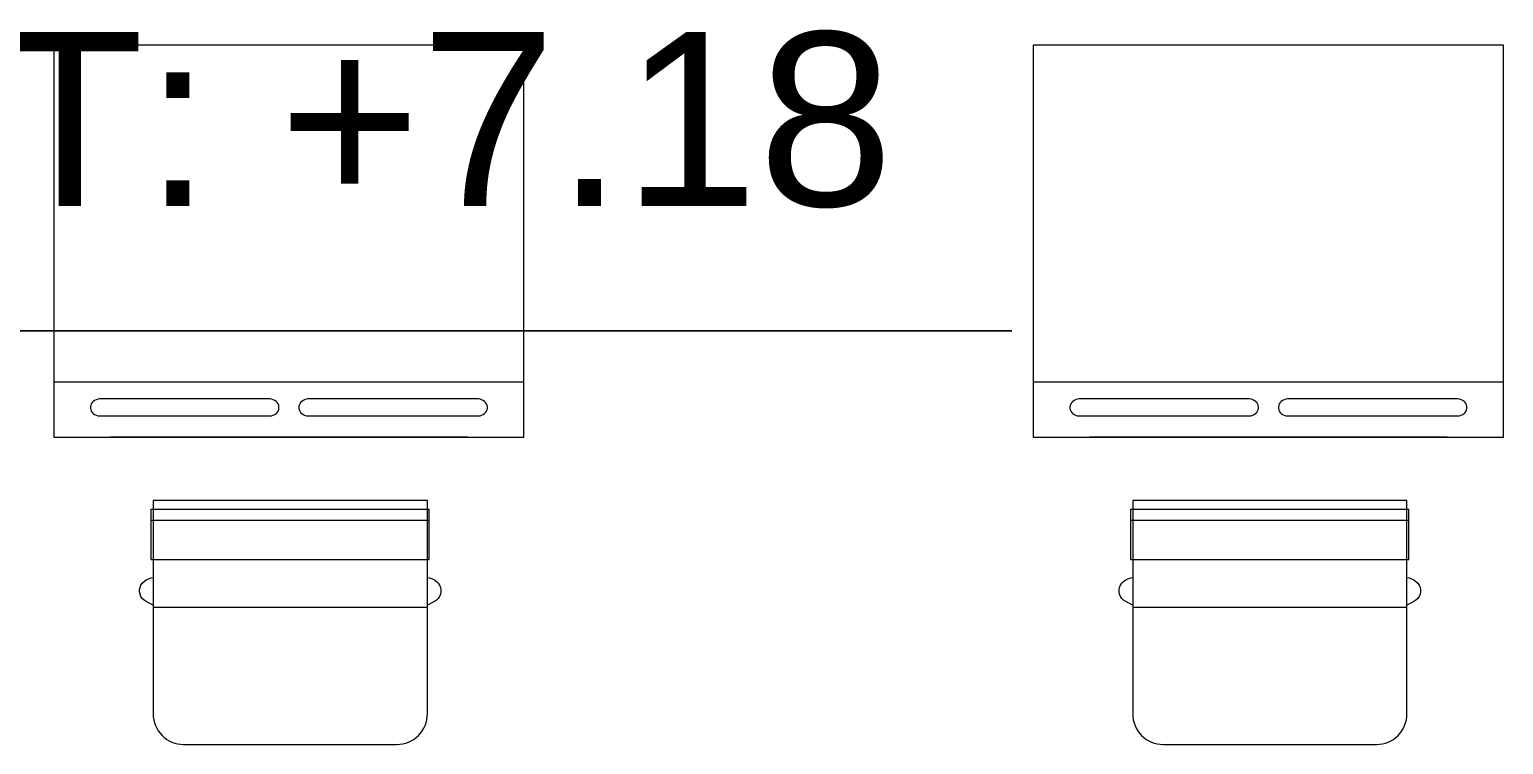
# Model space of a CAD drawing. Header units: millimetres. Extents: x 1 to 121, y 0 to 90.
# Drawn here: x 100.393 to 102.274, y 59.35 to 60.262 of the extents above; entities that cross this region are included whole.
import ezdxf

# ---------------------------------------------------------------- set-up
doc = ezdxf.new("R2010")
doc.units = ezdxf.units.MM
for name, color, linetype, lineweight in [('Equipamiento SR', 23, 'Continuous', 0), ('GRAFO01', 7, 'Continuous', 0), ('TEXTO 100', 7, 'Continuous', 20)]:
    doc.layers.add(name, color=color, linetype=linetype, lineweight=lineweight)
doc.layers.add('Mobiliario', color=7, linetype='Continuous', lineweight=0, true_color=0x7f7f7f)
doc.styles.add('JOS', font='arial.ttf', dxfattribs={"height": 1})

# ---------------------------------------------------------------- blocks, each defined once
blk = doc.blocks.new('A$C3A47622C')
at = {"layer": 'Mobiliario', "linetype": 'Continuous'}
for p, q in [((0.1012, 0.3762), (0.1031, 0.3788)), ((0.1031, 0.3788), (0.1053, 0.381)), ((0.1053, 0.381), (0.1079, 0.3828)), ((0.1079, 0.3828), (0.1107, 0.384)), ((0.1107, 0.384), (0.1136, 0.3846)), ((0.1136, 0.3846), (0.1165, 0.3846)), ((0.1165, 0.3846), (0.1194, 0.384)), ((0.1194, 0.384), (0.1222, 0.3828)), ((0.1222, 0.3828), (0.1248, 0.381)), ((0.1248, 0.381), (0.127, 0.3788)), ((0.127, 0.3788), (0.1289, 0.3762)), ((0.0251, 0.3696), (0.0111, 0.3696)), ((0.0111, 0.015), (0.0111, 0.3696)), ((0.0752, 0.3696), (0.0251, 0.3696)), ((0.0251, 0.015), (0.0251, 0.3696)), ((0.0752, 0.015), (0.0752, 0.3696)), ((0.0983, 0.3673), (0.0987, 0.37)), ((0.0987, 0.37), (0.0997, 0.3732)), ((0.0997, 0.3732), (0.1012, 0.3762)), ((0.1289, 0.3762), (0.1297, 0.3747)), ((0.1297, 0.3747), (0.1333, 0.3673)), ((0.0752, 0.015), (0.0108, 0.015)), ((0.0987, 0.0146), (0.0983, 0.0173)), ((0.0997, 0.0113), (0.0987, 0.0146)), ((0.1012, 0.0084), (0.0997, 0.0113)), ((0.1031, 0.0057), (0.1012, 0.0084)), ((0.1053, 0.0035), (0.1031, 0.0057)), ((0.1079, 0.0018), (0.1053, 0.0035)), ((0.1107, 0.0006), (0.1079, 0.0018)), ((0.1136, 0), (0.1107, 0.0006)), ((0.1165, 0), (0.1136, 0)), ((0.1194, 0.0006), (0.1165, 0)), ((0.1222, 0.0018), (0.1194, 0.0006)), ((0.1248, 0.0035), (0.1222, 0.0018)), ((0.127, 0.0057), (0.1248, 0.0035)), ((0.1289, 0.0084), (0.127, 0.0057)), ((0.1297, 0.0099), (0.1289, 0.0084)), ((0.1333, 0.0173), (0.1297, 0.0099))]:
    blk.add_line(p, q, dxfattribs=at)
at = {"layer": 'Mobiliario'}
blk.add_line((0.1361, 0.0173), (0.1361, 0.3673), dxfattribs=at)
at = {"layer": 'Mobiliario', "linetype": 'Continuous'}
blk.add_lwpolyline([(0, 0.0173), (0.2722, 0.0173, 0.414214), (0.3111, 0.0562), (0.3111, 0.3284, 0.414214), (0.2722, 0.3673), (0, 0.3673), (0, 0.0173)], format="xyb", dxfattribs=at)

msp = doc.modelspace()

# ---------------------------------------------------------------- linework, layer by layer
at = {"layer": 'Equipamiento SR', "linetype": 'Continuous'}
for p, q in [((100.4241, 60.2416), (100.4241, 59.7416)), ((101.0241, 60.2416), (100.4241, 60.2416)), ((101.0241, 59.7416), (101.0241, 60.2416)), ((101.6741, 60.2416), (101.6741, 59.7416)), ((102.2741, 60.2416), (101.6741, 60.2416)), ((102.2741, 59.7416), (102.2741, 60.2416)), ((100.4241, 59.8121), (101.0241, 59.8121)), ((101.0091, 59.8121), (101.0091, 59.8117)), ((101.6741, 59.8121), (102.2741, 59.8121)), ((102.2591, 59.8121), (102.2591, 59.8117)), ((100.4712, 59.7824), (100.4708, 59.7805)), ((100.4708, 59.7805), (100.4708, 59.7786)), ((100.4708, 59.7786), (100.4712, 59.7767)), ((100.4719, 59.7842), (100.4712, 59.7824)), ((100.4731, 59.7858), (100.4719, 59.7842)), ((100.4745, 59.7873), (100.4731, 59.7858)), ((100.4762, 59.7885), (100.4745, 59.7873)), ((100.4781, 59.7894), (100.4762, 59.7885)), ((100.4802, 59.7901), (100.4781, 59.7894)), ((100.4824, 59.7904), (100.4802, 59.7901)), ((100.4835, 59.7904), (100.4824, 59.7904)), ((100.6988, 59.7904), (100.4835, 59.7904)), ((100.6999, 59.7904), (100.6988, 59.7904)), ((100.7021, 59.7901), (100.6999, 59.7904)), ((100.7042, 59.7894), (100.7021, 59.7901)), ((100.7061, 59.7885), (100.7042, 59.7894)), ((100.7078, 59.7873), (100.7061, 59.7885)), ((100.7092, 59.7858), (100.7078, 59.7873)), ((100.7103, 59.7842), (100.7092, 59.7858)), ((100.7111, 59.7824), (100.7103, 59.7842)), ((100.7114, 59.7805), (100.7111, 59.7824)), ((100.7111, 59.7767), (100.7114, 59.7786)), ((100.7114, 59.7786), (100.7114, 59.7805)), ((100.7372, 59.7824), (100.7368, 59.7805)), ((100.7368, 59.7805), (100.7368, 59.7786)), ((100.7368, 59.7786), (100.7372, 59.7767)), ((100.7379, 59.7842), (100.7372, 59.7824)), ((100.739, 59.7858), (100.7379, 59.7842)), ((100.7405, 59.7873), (100.739, 59.7858)), ((100.7422, 59.7885), (100.7405, 59.7873)), ((100.7441, 59.7894), (100.7422, 59.7885)), ((100.7462, 59.7901), (100.7441, 59.7894)), ((100.7483, 59.7904), (100.7462, 59.7901)), ((100.7494, 59.7904), (100.7483, 59.7904)), ((100.9648, 59.7904), (100.7494, 59.7904)), ((100.9659, 59.7904), (100.9648, 59.7904)), ((100.9681, 59.7901), (100.9659, 59.7904)), ((100.9701, 59.7894), (100.9681, 59.7901)), ((100.9721, 59.7885), (100.9701, 59.7894)), ((100.9738, 59.7873), (100.9721, 59.7885)), ((100.9752, 59.7858), (100.9738, 59.7873)), ((100.9763, 59.7842), (100.9752, 59.7858)), ((100.977, 59.7824), (100.9763, 59.7842)), ((100.9774, 59.7805), (100.977, 59.7824)), ((100.977, 59.7767), (100.9774, 59.7786)), ((100.9774, 59.7786), (100.9774, 59.7805)), ((101.7212, 59.7824), (101.7208, 59.7805)), ((101.7208, 59.7805), (101.7208, 59.7786)), ((101.7208, 59.7786), (101.7212, 59.7767)), ((101.7219, 59.7842), (101.7212, 59.7824)), ((101.7231, 59.7858), (101.7219, 59.7842)), ((101.7245, 59.7873), (101.7231, 59.7858)), ((101.7262, 59.7885), (101.7245, 59.7873)), ((101.7281, 59.7894), (101.7262, 59.7885)), ((101.7302, 59.7901), (101.7281, 59.7894)), ((101.7324, 59.7904), (101.7302, 59.7901)), ((101.7335, 59.7904), (101.7324, 59.7904)), ((101.9488, 59.7904), (101.7335, 59.7904)), ((101.9499, 59.7904), (101.9488, 59.7904)), ((101.9521, 59.7901), (101.9499, 59.7904)), ((101.9542, 59.7894), (101.9521, 59.7901)), ((101.9561, 59.7885), (101.9542, 59.7894)), ((101.9578, 59.7873), (101.9561, 59.7885)), ((101.9592, 59.7858), (101.9578, 59.7873)), ((101.9603, 59.7842), (101.9592, 59.7858)), ((101.9611, 59.7824), (101.9603, 59.7842)), ((101.9614, 59.7805), (101.9611, 59.7824)), ((101.9611, 59.7767), (101.9614, 59.7786)), ((101.9614, 59.7786), (101.9614, 59.7805)), ((101.9872, 59.7824), (101.9868, 59.7805)), ((101.9868, 59.7805), (101.9868, 59.7786)), ((101.9868, 59.7786), (101.9872, 59.7767)), ((101.9879, 59.7842), (101.9872, 59.7824)), ((101.989, 59.7858), (101.9879, 59.7842)), ((101.9905, 59.7873), (101.989, 59.7858)), ((101.9922, 59.7885), (101.9905, 59.7873)), ((101.9941, 59.7894), (101.9922, 59.7885)), ((101.9962, 59.7901), (101.9941, 59.7894)), ((101.9983, 59.7904), (101.9962, 59.7901)), ((101.9994, 59.7904), (101.9983, 59.7904)), ((102.2148, 59.7904), (101.9994, 59.7904)), ((102.2159, 59.7904), (102.2148, 59.7904)), ((102.2181, 59.7901), (102.2159, 59.7904)), ((102.2201, 59.7894), (102.2181, 59.7901)), ((102.2221, 59.7885), (102.2201, 59.7894)), ((102.2238, 59.7873), (102.2221, 59.7885)), ((102.2252, 59.7858), (102.2238, 59.7873)), ((102.2263, 59.7842), (102.2252, 59.7858)), ((102.227, 59.7824), (102.2263, 59.7842)), ((102.2274, 59.7805), (102.227, 59.7824)), ((102.227, 59.7767), (102.2274, 59.7786)), ((102.2274, 59.7786), (102.2274, 59.7805)), ((100.4712, 59.7767), (100.4719, 59.775)), ((100.4719, 59.775), (100.4731, 59.7733)), ((100.4731, 59.7733), (100.4745, 59.7719)), ((100.4745, 59.7719), (100.4762, 59.7706)), ((100.4762, 59.7706), (100.4781, 59.7697)), ((100.4781, 59.7697), (100.4802, 59.769)), ((100.4802, 59.769), (100.4824, 59.7687)), ((100.4824, 59.7687), (100.4835, 59.7687)), ((100.4835, 59.7687), (100.6988, 59.7687)), ((100.6988, 59.7687), (100.6999, 59.7687)), ((100.6999, 59.7687), (100.7021, 59.769)), ((100.7021, 59.769), (100.7042, 59.7697)), ((100.7042, 59.7697), (100.7061, 59.7706)), ((100.7061, 59.7706), (100.7078, 59.7719)), ((100.7078, 59.7719), (100.7092, 59.7733)), ((100.7092, 59.7733), (100.7103, 59.775)), ((100.7103, 59.775), (100.7111, 59.7767)), ((100.7372, 59.7767), (100.7379, 59.775)), ((100.7379, 59.775), (100.739, 59.7733)), ((100.739, 59.7733), (100.7405, 59.7719)), ((100.7405, 59.7719), (100.7422, 59.7706)), ((100.7422, 59.7706), (100.7441, 59.7697)), ((100.7441, 59.7697), (100.7462, 59.769)), ((100.7462, 59.769), (100.7483, 59.7687)), ((100.7483, 59.7687), (100.7494, 59.7687)), ((100.7494, 59.7687), (100.9648, 59.7687)), ((100.9648, 59.7687), (100.9659, 59.7687)), ((100.9659, 59.7687), (100.9681, 59.769)), ((100.9681, 59.769), (100.9701, 59.7697)), ((100.9701, 59.7697), (100.9721, 59.7706)), ((100.9721, 59.7706), (100.9738, 59.7719)), ((100.9738, 59.7719), (100.9752, 59.7733)), ((100.9752, 59.7733), (100.9763, 59.775)), ((100.9763, 59.775), (100.977, 59.7767)), ((101.7212, 59.7767), (101.7219, 59.775)), ((101.7219, 59.775), (101.7231, 59.7733)), ((101.7231, 59.7733), (101.7245, 59.7719)), ((101.7245, 59.7719), (101.7262, 59.7706)), ((101.7262, 59.7706), (101.7281, 59.7697)), ((101.7281, 59.7697), (101.7302, 59.769)), ((101.7302, 59.769), (101.7324, 59.7687)), ((101.7324, 59.7687), (101.7335, 59.7687)), ((101.7335, 59.7687), (101.9488, 59.7687)), ((101.9488, 59.7687), (101.9499, 59.7687)), ((101.9499, 59.7687), (101.9521, 59.769)), ((101.9521, 59.769), (101.9542, 59.7697)), ((101.9542, 59.7697), (101.9561, 59.7706)), ((101.9561, 59.7706), (101.9578, 59.7719)), ((101.9578, 59.7719), (101.9592, 59.7733)), ((101.9592, 59.7733), (101.9603, 59.775)), ((101.9603, 59.775), (101.9611, 59.7767)), ((101.9872, 59.7767), (101.9879, 59.775)), ((101.9879, 59.775), (101.989, 59.7733)), ((101.989, 59.7733), (101.9905, 59.7719)), ((101.9905, 59.7719), (101.9922, 59.7706)), ((101.9922, 59.7706), (101.9941, 59.7697)), ((101.9941, 59.7697), (101.9962, 59.769)), ((101.9962, 59.769), (101.9983, 59.7687)), ((101.9983, 59.7687), (101.9994, 59.7687)), ((101.9994, 59.7687), (102.2148, 59.7687)), ((102.2148, 59.7687), (102.2159, 59.7687)), ((102.2159, 59.7687), (102.2181, 59.769)), ((102.2181, 59.769), (102.2201, 59.7697)), ((102.2201, 59.7697), (102.2221, 59.7706)), ((102.2221, 59.7706), (102.2238, 59.7719)), ((102.2238, 59.7719), (102.2252, 59.7733)), ((102.2252, 59.7733), (102.2263, 59.775)), ((102.2263, 59.775), (102.227, 59.7767)), ((100.4241, 59.7416), (101.0241, 59.7416)), ((100.9521, 59.7416), (100.4961, 59.7416)), ((101.6741, 59.7416), (102.2741, 59.7416)), ((102.2021, 59.7416), (101.7461, 59.7416))]:
    msp.add_line(p, q, dxfattribs=at)
at = {"layer": 'Mobiliario', "linetype": 'Continuous', "lineweight": 0}
for p, q in [((100.4241, 60.2416), (100.4241, 59.7416)), ((101.0241, 60.2416), (100.4241, 60.2416)), ((101.0241, 59.7416), (101.0241, 60.2416)), ((101.6741, 60.2416), (101.6741, 59.7416)), ((102.2741, 60.2416), (101.6741, 60.2416)), ((102.2741, 59.7416), (102.2741, 60.2416)), ((100.4241, 59.8121), (101.0241, 59.8121)), ((101.0091, 59.8121), (101.0091, 59.8117)), ((101.6741, 59.8121), (102.2741, 59.8121)), ((102.2591, 59.8121), (102.2591, 59.8117)), ((100.4712, 59.7824), (100.4708, 59.7805)), ((100.4708, 59.7805), (100.4708, 59.7786)), ((100.4708, 59.7786), (100.4712, 59.7767)), ((100.4719, 59.7842), (100.4712, 59.7824)), ((100.4731, 59.7858), (100.4719, 59.7842)), ((100.4745, 59.7873), (100.4731, 59.7858)), ((100.4762, 59.7885), (100.4745, 59.7873)), ((100.4781, 59.7894), (100.4762, 59.7885)), ((100.4802, 59.7901), (100.4781, 59.7894)), ((100.4824, 59.7904), (100.4802, 59.7901)), ((100.4835, 59.7904), (100.4824, 59.7904)), ((100.6988, 59.7904), (100.4835, 59.7904)), ((100.6999, 59.7904), (100.6988, 59.7904)), ((100.7021, 59.7901), (100.6999, 59.7904)), ((100.7042, 59.7894), (100.7021, 59.7901)), ((100.7061, 59.7885), (100.7042, 59.7894)), ((100.7078, 59.7873), (100.7061, 59.7885)), ((100.7092, 59.7858), (100.7078, 59.7873)), ((100.7103, 59.7842), (100.7092, 59.7858)), ((100.7111, 59.7824), (100.7103, 59.7842)), ((100.7114, 59.7805), (100.7111, 59.7824)), ((100.7111, 59.7767), (100.7114, 59.7786)), ((100.7114, 59.7786), (100.7114, 59.7805)), ((100.7372, 59.7824), (100.7368, 59.7805)), ((100.7368, 59.7805), (100.7368, 59.7786)), ((100.7368, 59.7786), (100.7372, 59.7767)), ((100.7379, 59.7842), (100.7372, 59.7824)), ((100.739, 59.7858), (100.7379, 59.7842)), ((100.7405, 59.7873), (100.739, 59.7858)), ((100.7422, 59.7885), (100.7405, 59.7873)), ((100.7441, 59.7894), (100.7422, 59.7885)), ((100.7462, 59.7901), (100.7441, 59.7894)), ((100.7483, 59.7904), (100.7462, 59.7901)), ((100.7494, 59.7904), (100.7483, 59.7904)), ((100.9648, 59.7904), (100.7494, 59.7904)), ((100.9659, 59.7904), (100.9648, 59.7904)), ((100.9681, 59.7901), (100.9659, 59.7904)), ((100.9701, 59.7894), (100.9681, 59.7901)), ((100.9721, 59.7885), (100.9701, 59.7894)), ((100.9738, 59.7873), (100.9721, 59.7885)), ((100.9752, 59.7858), (100.9738, 59.7873)), ((100.9763, 59.7842), (100.9752, 59.7858)), ((100.977, 59.7824), (100.9763, 59.7842)), ((100.9774, 59.7805), (100.977, 59.7824)), ((100.977, 59.7767), (100.9774, 59.7786)), ((100.9774, 59.7786), (100.9774, 59.7805)), ((101.7212, 59.7824), (101.7208, 59.7805)), ((101.7208, 59.7805), (101.7208, 59.7786)), ((101.7208, 59.7786), (101.7212, 59.7767)), ((101.7219, 59.7842), (101.7212, 59.7824)), ((101.7231, 59.7858), (101.7219, 59.7842)), ((101.7245, 59.7873), (101.7231, 59.7858)), ((101.7262, 59.7885), (101.7245, 59.7873)), ((101.7281, 59.7894), (101.7262, 59.7885)), ((101.7302, 59.7901), (101.7281, 59.7894)), ((101.7324, 59.7904), (101.7302, 59.7901)), ((101.7335, 59.7904), (101.7324, 59.7904)), ((101.9488, 59.7904), (101.7335, 59.7904)), ((101.9499, 59.7904), (101.9488, 59.7904)), ((101.9521, 59.7901), (101.9499, 59.7904)), ((101.9542, 59.7894), (101.9521, 59.7901)), ((101.9561, 59.7885), (101.9542, 59.7894)), ((101.9578, 59.7873), (101.9561, 59.7885)), ((101.9592, 59.7858), (101.9578, 59.7873)), ((101.9603, 59.7842), (101.9592, 59.7858)), ((101.9611, 59.7824), (101.9603, 59.7842)), ((101.9614, 59.7805), (101.9611, 59.7824)), ((101.9611, 59.7767), (101.9614, 59.7786)), ((101.9614, 59.7786), (101.9614, 59.7805)), ((101.9872, 59.7824), (101.9868, 59.7805)), ((101.9868, 59.7805), (101.9868, 59.7786)), ((101.9868, 59.7786), (101.9872, 59.7767)), ((101.9879, 59.7842), (101.9872, 59.7824)), ((101.989, 59.7858), (101.9879, 59.7842)), ((101.9905, 59.7873), (101.989, 59.7858)), ((101.9922, 59.7885), (101.9905, 59.7873)), ((101.9941, 59.7894), (101.9922, 59.7885)), ((101.9962, 59.7901), (101.9941, 59.7894)), ((101.9983, 59.7904), (101.9962, 59.7901)), ((101.9994, 59.7904), (101.9983, 59.7904)), ((102.2148, 59.7904), (101.9994, 59.7904)), ((102.2159, 59.7904), (102.2148, 59.7904)), ((102.2181, 59.7901), (102.2159, 59.7904)), ((102.2201, 59.7894), (102.2181, 59.7901)), ((102.2221, 59.7885), (102.2201, 59.7894)), ((102.2238, 59.7873), (102.2221, 59.7885)), ((102.2252, 59.7858), (102.2238, 59.7873)), ((102.2263, 59.7842), (102.2252, 59.7858)), ((102.227, 59.7824), (102.2263, 59.7842)), ((102.2274, 59.7805), (102.227, 59.7824)), ((102.227, 59.7767), (102.2274, 59.7786)), ((102.2274, 59.7786), (102.2274, 59.7805)), ((100.4712, 59.7767), (100.4719, 59.775)), ((100.4719, 59.775), (100.4731, 59.7733)), ((100.4731, 59.7733), (100.4745, 59.7719)), ((100.4745, 59.7719), (100.4762, 59.7706)), ((100.4762, 59.7706), (100.4781, 59.7697)), ((100.4781, 59.7697), (100.4802, 59.769)), ((100.4802, 59.769), (100.4824, 59.7687)), ((100.4824, 59.7687), (100.4835, 59.7687)), ((100.4835, 59.7687), (100.6988, 59.7687)), ((100.6988, 59.7687), (100.6999, 59.7687)), ((100.6999, 59.7687), (100.7021, 59.769)), ((100.7021, 59.769), (100.7042, 59.7697)), ((100.7042, 59.7697), (100.7061, 59.7706)), ((100.7061, 59.7706), (100.7078, 59.7719)), ((100.7078, 59.7719), (100.7092, 59.7733)), ((100.7092, 59.7733), (100.7103, 59.775)), ((100.7103, 59.775), (100.7111, 59.7767)), ((100.7372, 59.7767), (100.7379, 59.775)), ((100.7379, 59.775), (100.739, 59.7733)), ((100.739, 59.7733), (100.7405, 59.7719)), ((100.7405, 59.7719), (100.7422, 59.7706)), ((100.7422, 59.7706), (100.7441, 59.7697)), ((100.7441, 59.7697), (100.7462, 59.769)), ((100.7462, 59.769), (100.7483, 59.7687)), ((100.7483, 59.7687), (100.7494, 59.7687)), ((100.7494, 59.7687), (100.9648, 59.7687)), ((100.9648, 59.7687), (100.9659, 59.7687)), ((100.9659, 59.7687), (100.9681, 59.769)), ((100.9681, 59.769), (100.9701, 59.7697)), ((100.9701, 59.7697), (100.9721, 59.7706)), ((100.9721, 59.7706), (100.9738, 59.7719)), ((100.9738, 59.7719), (100.9752, 59.7733)), ((100.9752, 59.7733), (100.9763, 59.775)), ((100.9763, 59.775), (100.977, 59.7767)), ((101.7212, 59.7767), (101.7219, 59.775)), ((101.7219, 59.775), (101.7231, 59.7733)), ((101.7231, 59.7733), (101.7245, 59.7719)), ((101.7245, 59.7719), (101.7262, 59.7706)), ((101.7262, 59.7706), (101.7281, 59.7697)), ((101.7281, 59.7697), (101.7302, 59.769)), ((101.7302, 59.769), (101.7324, 59.7687)), ((101.7324, 59.7687), (101.7335, 59.7687)), ((101.7335, 59.7687), (101.9488, 59.7687)), ((101.9488, 59.7687), (101.9499, 59.7687)), ((101.9499, 59.7687), (101.9521, 59.769)), ((101.9521, 59.769), (101.9542, 59.7697)), ((101.9542, 59.7697), (101.9561, 59.7706)), ((101.9561, 59.7706), (101.9578, 59.7719)), ((101.9578, 59.7719), (101.9592, 59.7733)), ((101.9592, 59.7733), (101.9603, 59.775)), ((101.9603, 59.775), (101.9611, 59.7767)), ((101.9872, 59.7767), (101.9879, 59.775)), ((101.9879, 59.775), (101.989, 59.7733)), ((101.989, 59.7733), (101.9905, 59.7719)), ((101.9905, 59.7719), (101.9922, 59.7706)), ((101.9922, 59.7706), (101.9941, 59.7697)), ((101.9941, 59.7697), (101.9962, 59.769)), ((101.9962, 59.769), (101.9983, 59.7687)), ((101.9983, 59.7687), (101.9994, 59.7687)), ((101.9994, 59.7687), (102.2148, 59.7687)), ((102.2148, 59.7687), (102.2159, 59.7687)), ((102.2159, 59.7687), (102.2181, 59.769)), ((102.2181, 59.769), (102.2201, 59.7697)), ((102.2201, 59.7697), (102.2221, 59.7706)), ((102.2221, 59.7706), (102.2238, 59.7719)), ((102.2238, 59.7719), (102.2252, 59.7733)), ((102.2252, 59.7733), (102.2263, 59.775)), ((102.2263, 59.775), (102.227, 59.7767)), ((100.4241, 59.7416), (101.0241, 59.7416)), ((100.9521, 59.7416), (100.4961, 59.7416)), ((101.6741, 59.7416), (102.2741, 59.7416)), ((102.2021, 59.7416), (101.7461, 59.7416))]:
    msp.add_line(p, q, dxfattribs=at)
at = {"layer": 'TEXTO 100', "ltscale": 1.3}
msp.add_lwpolyline([(99.3167, 59.8775), (101.6465, 59.8775), (99.6369, 59.8775), (99.6369, 60.1976), (99.6369, 59.5574)], dxfattribs=at)

# ---------------------------------------------------------------- block references
at = {"layer": 'Equipamiento SR', "rotation": 270}
for p in [(100.5336, 59.6608), (100.5336, 59.6608), (101.7836, 59.6608), (101.7836, 59.6608)]:
    msp.add_blockref('A$C3A47622C', p, dxfattribs=at)

# ---------------------------------------------------------------- texts
at = {"layer": 'GRAFO01', "style": 'JOS'}
msp.add_text('NPT: +7.18', height=0.22181, rotation=0, dxfattribs=at).set_placement((99.9196, 60.0365))

doc.saveas('drawing.dxf')
